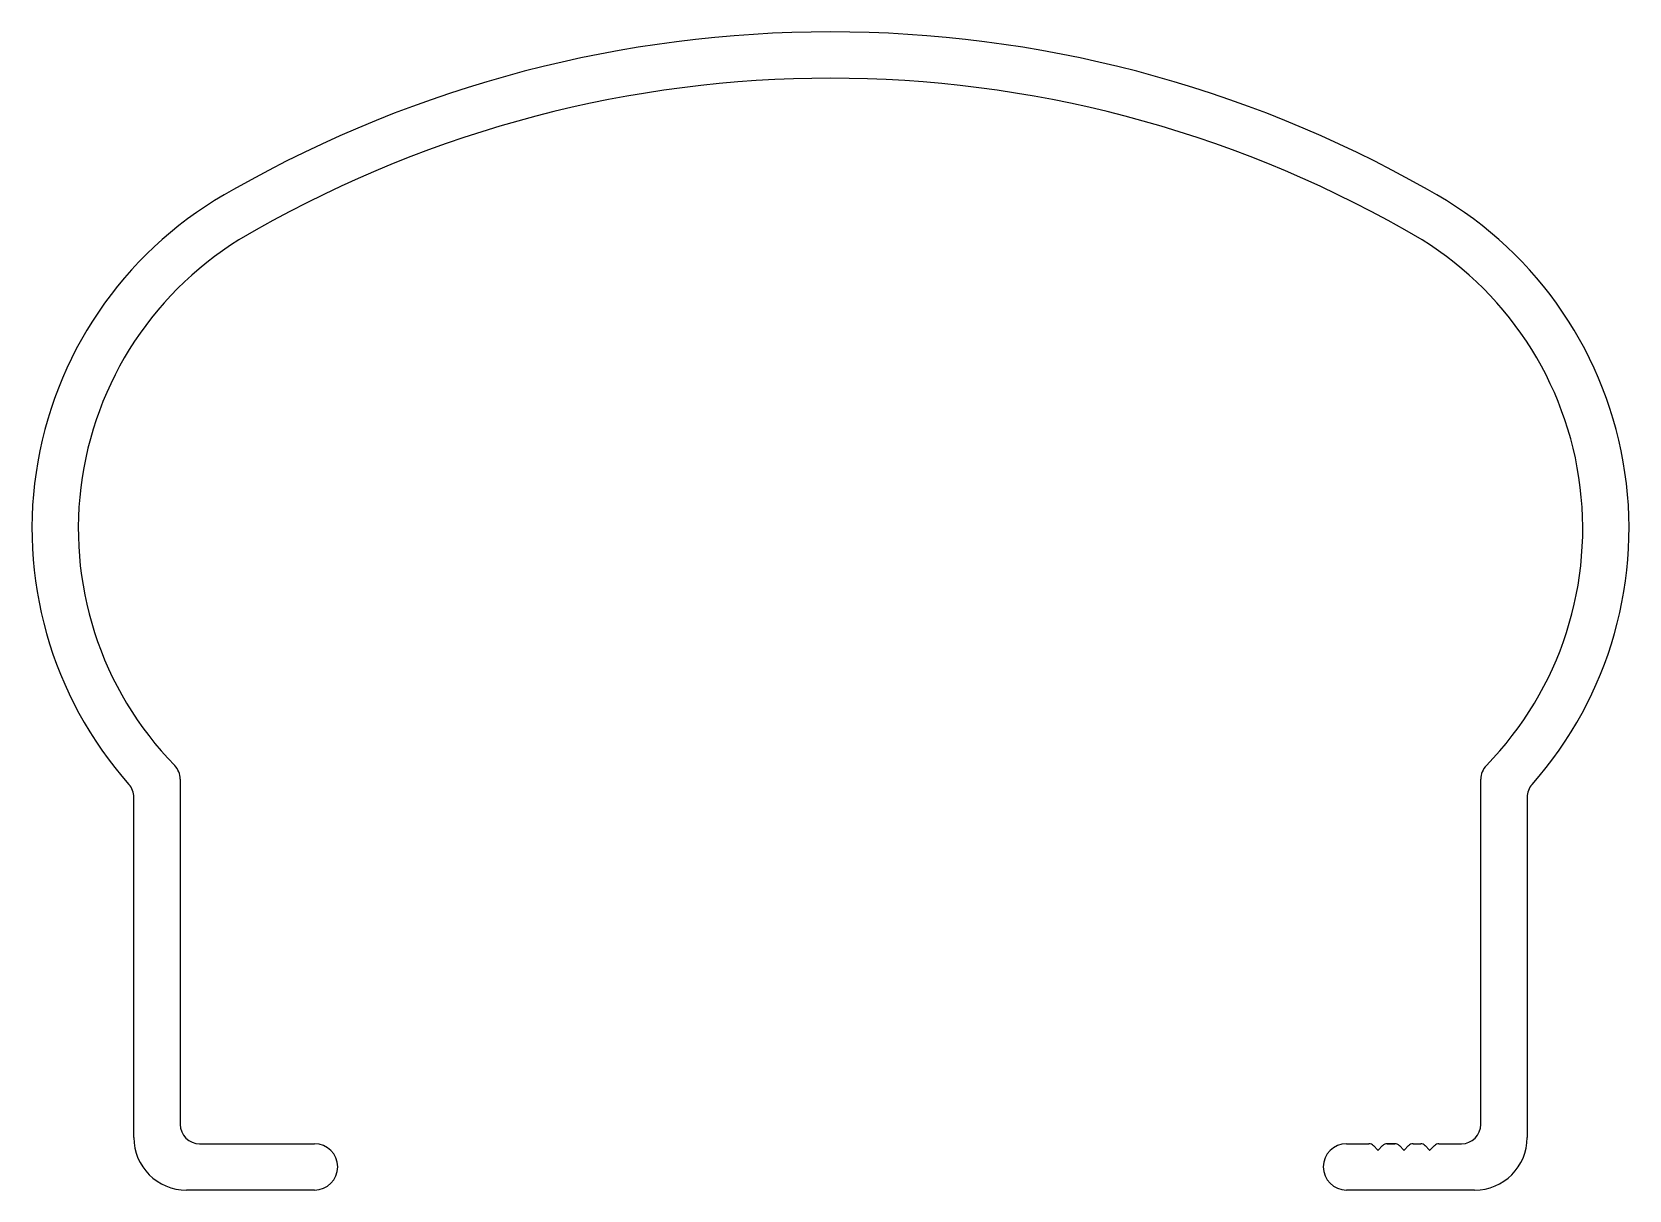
# Model space of a CAD drawing. Extents: x -27.7 to 34.1, y 1.2 to 46.
import ezdxf

# ---------------------------------------------------------------- set-up
doc = ezdxf.new("R2010")
doc.units = 0
doc.layers.get('0').update_dxf_attribs({"linetype": 'CONTINUOUS'})

msp = doc.modelspace()

# ---------------------------------------------------------------- linework, layer by layer
at = {"color": 7}
for p, q in [((-21.945, 17.122), (-21.945, 3.771)), ((28.335, 3.771), (28.335, 17.122)), ((-23.735, 3.261), (-23.735, 16.419)), ((30.125, 16.419), (30.125, 3.261)), ((-21.195, 3.021), (-16.75, 3.021)), ((23.14, 3.021), (24.009, 3.021)), ((24.009, 3.021), (24.009, 3.021)), ((24.185, 2.948), (24.357, 2.777)), ((24.368, 2.777), (24.539, 2.948)), ((24.716, 3.021), (25.009, 3.021)), ((25.009, 3.021), (24.716, 3.021)), ((24.716, 3.021), (25.009, 3.021)), ((25.009, 3.021), (24.716, 3.021)), ((24.716, 3.021), (25.009, 3.021)), ((25.185, 2.948), (25.356, 2.777)), ((25.368, 2.777), (25.539, 2.948)), ((25.716, 3.021), (26.009, 3.021)), ((26.185, 2.948), (26.356, 2.777)), ((26.368, 2.777), (26.539, 2.948)), ((26.716, 3.021), (27.585, 3.021)), ((-15.855, 2.126), (-15.855, 2.126)), ((-16.75, 1.231), (-21.705, 1.231)), ((28.095, 1.231), (23.14, 1.231))]:
    msp.add_line(p, q, dxfattribs=at)
for centre, radius, start, end in [((3.195, -0.729), 46.74, 60.42038, 119.57962), ((3.195, -0.729), 44.95, 60.39869, 119.60131), ((-12.755, 26.809), 14.92, 118.51388, 221.53385), ((19.145, 26.809), 14.92, 318.46615, 61.48612), ((-12.755, 26.809), 13.13, 118.44284, 224.26343), ((19.145, 26.809), 13.13, 315.73657, 61.55716), ((-22.695, 17.122), 0.75, 0, 44.26343), ((29.085, 17.122), 0.75, 135.73657, 180), ((-24.485, 16.419), 0.75, 360, 41.53385), ((30.875, 16.419), 0.75, 138.46615, 180), ((-21.195, 3.771), 0.75, 180, 270), ((27.585, 3.771), 0.75, 270, 360), ((-21.705, 3.261), 2.03, 180, 270), ((28.095, 3.261), 2.03, 270, 360), ((-16.75, 2.126), 0.895, 0, 90), ((23.14, 2.126), 0.895, 90, 180), ((24.009, 2.771), 0.25, 45, 90), ((24.362, 2.782), 0.008, 225, 315), ((24.716, 2.771), 0.25, 90, 135), ((25.009, 2.771), 0.25, 45, 90), ((25.362, 2.782), 0.008, 225, 315), ((25.716, 2.771), 0.25, 90, 135), ((26.009, 2.771), 0.25, 45, 90), ((26.362, 2.782), 0.008, 225, 315), ((26.716, 2.771), 0.25, 90, 135), ((-16.75, 2.126), 0.895, 270, 0), ((23.14, 2.126), 0.895, 180, 270)]:
    msp.add_arc(centre, radius, start, end, dxfattribs=at)

doc.saveas('drawing.dxf')
